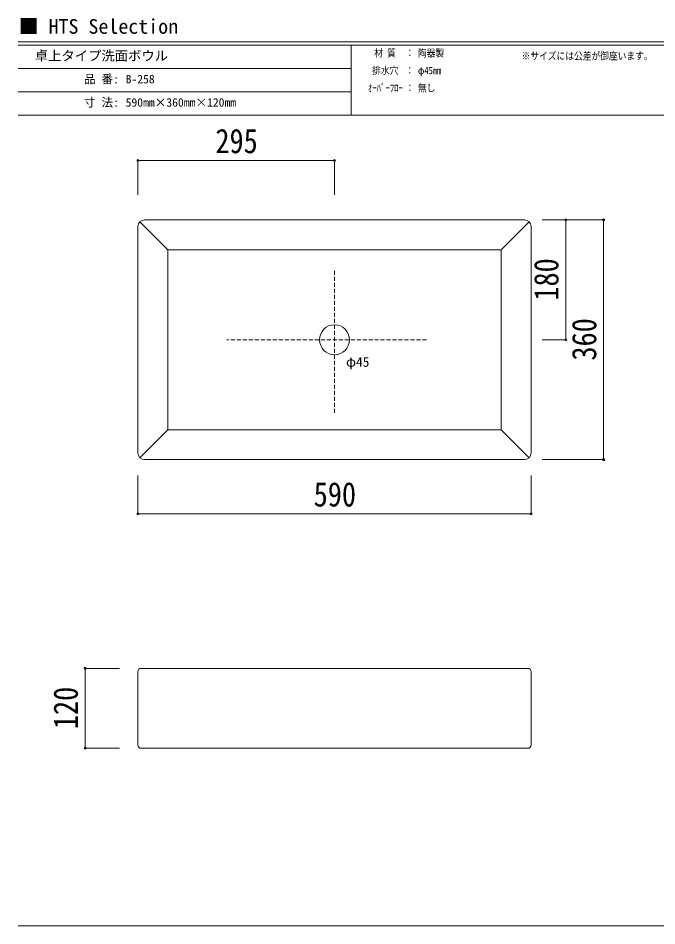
# Model space of a CAD drawing. Units: millimetres, scale not verified. Extents: x -1002 to 1012, y -687 to 676.
# Drawn here: x -1002 to -44, y -687 to 676 of the extents above; entities that cross this region are included whole.
import ezdxf
from ezdxf.enums import TextEntityAlignment as Align

# ---------------------------------------------------------------- set-up
doc = ezdxf.new("R2010")
doc.units = ezdxf.units.MM
doc.header["$LTSCALE"] = 5
doc.header["$PDMODE"] = 32
doc.header["$PDSIZE"] = 3
doc.linetypes.add('DASHED1', pattern=[1.8, 1.2, -0.6])
doc.layers.add('F-0', color=7, linetype='Continuous', lineweight=15)
doc.styles.add('ＭＳ ゴシック', font='')
doc.styles.get('ＭＳ ゴシック').set_extended_font_data('MS Gothic')

msp = doc.modelspace()

# ---------------------------------------------------------------- linework, layer by layer
at = {"layer": 'F-0'}
for p, q in [((1002.034, 640.036), (-1002.086, 640.036)), ((1002.034, 635.036), (-1002.086, 635.036)), ((-502.086, 635.036), (-502.086, 530.036)), ((-502.086, 600.036), (-1002.086, 600.036)), ((-502.086, 565.036), (-1002.086, 565.036)), ((1002.034, 530.036), (-1002.086, 530.036)), ((-777.304, 327.782), (-819.375, 369.854)), ((-812.304, 372.782), (-242.304, 372.782)), ((-277.304, 327.782), (-235.233, 369.854)), ((-822.304, 362.782), (-822.304, 22.782)), ((-232.304, 22.782), (-232.304, 362.782)), ((-819.375, 15.711), (-777.304, 57.782)), ((-777.304, 57.782), (-277.304, 57.782)), ((-235.233, 15.711), (-277.304, 57.782)), ((-812.304, 12.782), (-242.304, 12.782)), ((-822.304, -415.499), (-822.304, -305.499)), ((-817.304, -300.499), (-237.304, -300.499)), ((-232.304, -415.499), (-232.304, -305.499)), ((-817.304, -420.499), (-237.304, -420.499)), ((-1002.086, -687.064), (1002.034, -687.064))]:
    msp.add_line(p, q, dxfattribs=at)
at = {"layer": 'F-0', "color": 4, "lineweight": 9}
for p, q in [((-822.304, 461.895), (-527.304, 461.895)), ((-822.304, 461.895), (-822.304, 410.147)), ((-527.304, 461.895), (-527.304, 410.147)), ((-180.218, 372.782), (-215.5, 372.782)), ((-123.375, 372.782), (-215.5, 372.782)), ((-180.218, 372.782), (-180.218, 192.782)), ((-123.375, 372.782), (-123.375, 12.782)), ((-180.218, 192.782), (-215.5, 192.782)), ((-123.375, 12.782), (-215.5, 12.782)), ((-822.304, -68.562), (-822.304, -10.982)), ((-232.304, -68.562), (-232.304, -10.982)), ((-822.304, -68.562), (-232.304, -68.562)), ((-901.491, -300.499), (-901.491, -420.499)), ((-901.491, -300.499), (-849.744, -300.499)), ((-901.491, -420.499), (-849.744, -420.499))]:
    msp.add_line(p, q, dxfattribs=at)
at = {"layer": 'F-0', "color": 4, "linetype": 'DASHED1', "lineweight": 9}
for p, q in [((-527.304, 296.164), (-527.304, 81.342)), ((-389.016, 192.782), (-689.084, 192.782))]:
    msp.add_line(p, q, dxfattribs=at)
at = {"layer": 'F-0'}
for points in [[(-277.304, 327.782), (-777.304, 327.782), (-777.304, 57.782)], [(-277.304, 57.782), (-277.304, 197.278), (-277.304, 327.782)]]:
    msp.add_lwpolyline(points, dxfattribs=at)
msp.add_circle((-527.304, 192.782), 22.5, dxfattribs=at)
for centre, radius, start, end in [((-812.304, 362.782), 10, 90, 180), ((-242.304, 362.782), 10, 0, 90), ((-812.304, 22.782), 10, 180, 270), ((-242.304, 22.782), 10, 270, 0), ((-817.304, -305.499), 5, 90, 180), ((-237.304, -305.499), 5, 0, 90), ((-817.304, -415.499), 5, 180, 270), ((-237.304, -415.499), 5, 270, 0)]:
    msp.add_arc(centre, radius, start, end, dxfattribs=at)
at = {"layer": 'F-0', "color": 6}
for p in [(-822.304, 461.895), (-527.304, 461.895), (-180.218, 372.782), (-123.375, 372.782), (-180.218, 192.782), (-123.375, 12.782), (-822.304, -68.562), (-232.304, -68.562), (-901.491, -300.499), (-901.491, -420.499)]:
    msp.add_point(p, dxfattribs=at)

# ---------------------------------------------------------------- texts
at = {"layer": 'F-0', "style": 'ＭＳ ゴシック'}
for s, height, p in [('■ HTS Selection', 21.99, (-1001.367, 645.583)), ('卓上タイプ洗面ボウル', 14.66, (-977.086, 607.536)), ('品 番:', 12.83, (-903.336, 573.786)), ('B-258', 12.83, (-840.774, 573.786)), ('寸 法:', 12.83, (-903.336, 538.786)), ('590mm×360mm×120mm', 12.83, (-840.774, 538.786)), ('φ45', 14.66, (-510.066, 147.834))]:
    msp.add_text(s, height=height, dxfattribs=at).set_placement(p, align=Align.BOTTOM_LEFT)
at = {"layer": 'F-0', "style": 'ＭＳ ゴシック', "width": 0.85}
for s, p in [('材 質', (-467.711, 614.411)), ('：', (-420.836, 614.411)), ('陶器製', (-402.086, 614.411)), ('※サイズには公差が御座います。', (-246.359, 610.036)), ('排水穴', (-470.836, 588.161)), ('：', (-420.836, 588.161)), ('φ45mm', (-402.086, 588.161)), ('ｵｰﾊﾞｰﾌﾛｰ', (-477.086, 561.911)), ('：', (-420.836, 561.911)), ('無し', (-402.086, 561.911))]:
    msp.add_text(s, height=11, dxfattribs=at).set_placement(p, align=Align.BOTTOM_LEFT)
at = {"layer": 'F-0', "color": 3, "style": 'ＭＳ ゴシック', "width": 0.85}
for s, p in [('295', (-706.054, 461.895)), ('590', (-558.554, -68.562))]:
    msp.add_text(s, height=36.66, dxfattribs=at).set_placement(p, align=Align.BOTTOM_LEFT)
for s, p in [('180', (-180.218, 251.532)), ('360', (-123.375, 161.532)), ('120', (-901.491, -391.749))]:
    msp.add_text(s, height=36.66, rotation=90, dxfattribs=at).set_placement(p, align=Align.BOTTOM_LEFT)

doc.saveas('drawing.dxf')
